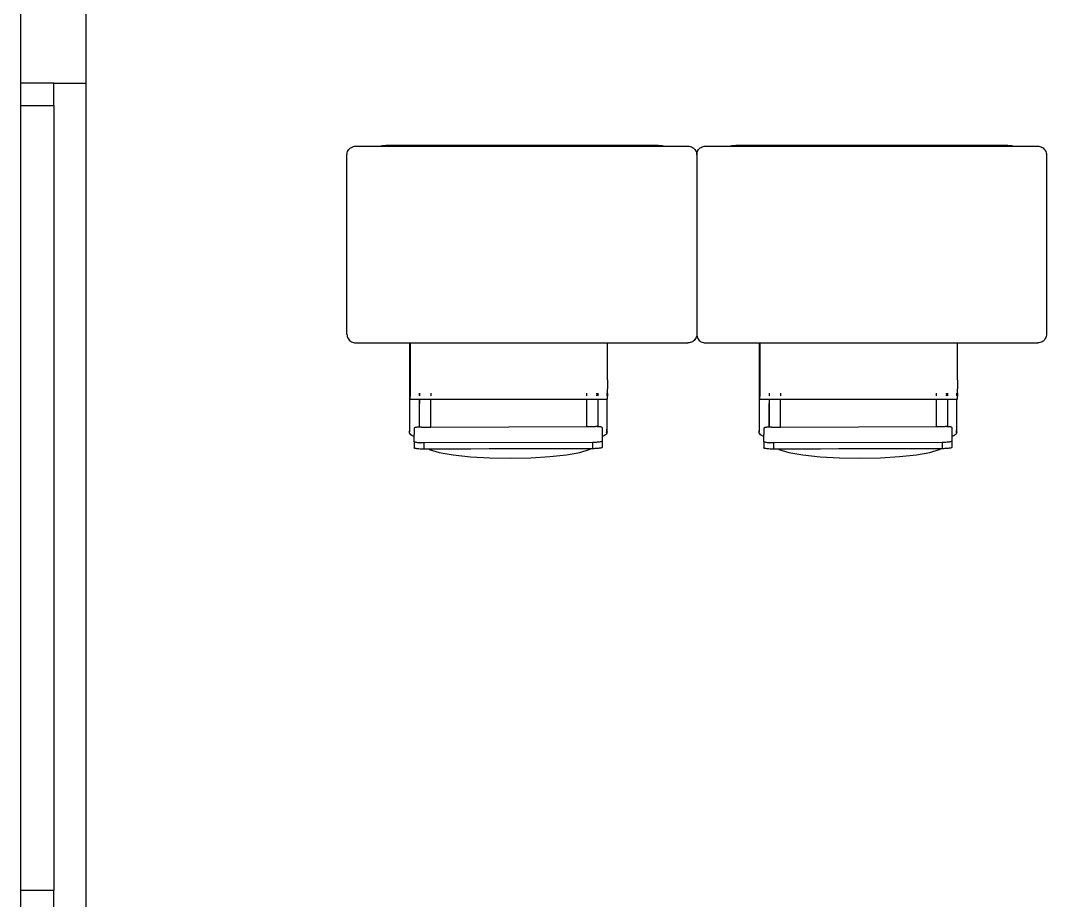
# Model space of a CAD drawing. Header units: metres. Extents: x -2 to 5.8, y -17.4 to 16.6.
# Drawn here: x -0.171 to 2.176, y -15.302 to -13.289 of the extents above; entities that cross this region are included whole.
import ezdxf

# ---------------------------------------------------------------- set-up
doc = ezdxf.new("R2010")
doc.units = ezdxf.units.M
doc.layers.add('SectionCutEdges', color=7, linetype='Continuous')

msp = doc.modelspace()

# ---------------------------------------------------------------- linework, layer by layer
for p, q in [((-0.0209, -17.177), (-0.0209, -13.432)), ((-0.0947, -13.4828), (-0.0947, -15.2791)), ((0.5773, -13.5885), (0.5785, -13.5862)), ((0.5785, -13.5862), (0.58, -13.584)), ((0.58, -13.584), (0.5817, -13.582)), ((0.5817, -13.582), (0.5837, -13.5803)), ((0.5837, -13.5803), (0.5858, -13.5789)), ((0.5858, -13.5789), (0.5882, -13.5777)), ((0.5882, -13.5777), (0.5906, -13.5769)), ((0.5906, -13.5769), (0.5932, -13.5764)), ((0.5932, -13.5764), (0.5958, -13.5762)), ((0.5958, -13.5762), (0.6493, -13.5762)), ((0.6493, -13.5762), (0.6561, -13.5748)), ((0.6493, -13.5762), (1.3032, -13.5762)), ((0.6561, -13.5748), (0.6649, -13.5742)), ((0.6649, -13.5742), (1.2876, -13.5742)), ((1.2876, -13.5742), (1.2964, -13.5748)), ((1.2964, -13.5748), (1.3032, -13.5762)), ((1.3032, -13.5762), (1.3558, -13.5762)), ((1.3558, -13.5762), (1.3584, -13.5764)), ((1.3584, -13.5764), (1.361, -13.5769)), ((1.361, -13.5769), (1.3635, -13.5777)), ((1.3635, -13.5777), (1.3658, -13.5789)), ((1.3658, -13.5789), (1.368, -13.5803)), ((1.368, -13.5803), (1.37, -13.582)), ((1.37, -13.582), (1.3717, -13.584)), ((1.3717, -13.584), (1.3731, -13.5862)), ((1.3731, -13.5862), (1.3743, -13.5885)), ((1.3773, -13.5885), (1.3785, -13.5862)), ((1.3785, -13.5862), (1.38, -13.584)), ((1.38, -13.584), (1.3817, -13.582)), ((1.3817, -13.582), (1.3837, -13.5803)), ((1.3837, -13.5803), (1.3858, -13.5789)), ((1.3858, -13.5789), (1.3882, -13.5777)), ((1.3882, -13.5777), (1.3906, -13.5769)), ((1.3906, -13.5769), (1.3932, -13.5764)), ((1.3932, -13.5764), (1.3958, -13.5762)), ((1.3958, -13.5762), (1.4493, -13.5762)), ((1.4493, -13.5762), (1.4561, -13.5748)), ((1.4493, -13.5762), (2.1032, -13.5762)), ((1.4561, -13.5748), (1.4649, -13.5742)), ((1.4649, -13.5742), (2.0876, -13.5742)), ((2.0876, -13.5742), (2.0964, -13.5748)), ((2.0964, -13.5748), (2.1032, -13.5762)), ((2.1032, -13.5762), (2.1558, -13.5762)), ((2.1558, -13.5762), (2.1584, -13.5764)), ((2.1584, -13.5764), (2.161, -13.5769)), ((2.161, -13.5769), (2.1635, -13.5777)), ((2.1635, -13.5777), (2.1658, -13.5789)), ((2.1658, -13.5789), (2.168, -13.5803)), ((2.168, -13.5803), (2.17, -13.582)), ((2.17, -13.582), (2.1717, -13.584)), ((2.1717, -13.584), (2.1731, -13.5862)), ((2.1731, -13.5862), (2.1743, -13.5885)), ((0.5758, -13.5962), (0.576, -13.5936)), ((0.5758, -14.0062), (0.5758, -13.5962)), ((0.576, -13.5936), (0.5765, -13.591)), ((0.5765, -13.591), (0.5773, -13.5885)), ((1.3743, -13.5885), (1.3751, -13.591)), ((1.3751, -13.591), (1.3757, -13.5936)), ((1.3757, -13.5936), (1.3758, -13.5962)), ((1.3758, -13.5962), (1.376, -13.5936)), ((1.3758, -13.5962), (1.3758, -14.0062)), ((1.376, -13.5936), (1.3765, -13.591)), ((1.3765, -13.591), (1.3773, -13.5885)), ((2.1743, -13.5885), (2.1751, -13.591)), ((2.1751, -13.591), (2.1757, -13.5936)), ((2.1757, -13.5936), (2.1758, -13.5962)), ((2.1758, -13.5962), (2.1758, -14.0062)), ((0.5758, -14.0062), (0.576, -14.0088)), ((0.576, -14.0088), (0.5765, -14.0114)), ((1.3757, -14.0088), (1.3751, -14.0114)), ((1.3758, -14.0062), (1.3757, -14.0088)), ((1.3758, -14.0062), (1.376, -14.0088)), ((1.376, -14.0088), (1.3765, -14.0114)), ((2.1757, -14.0088), (2.1751, -14.0114)), ((2.1758, -14.0062), (2.1757, -14.0088)), ((0.5765, -14.0114), (0.5773, -14.0138)), ((0.5773, -14.0138), (0.5785, -14.0162)), ((0.5785, -14.0162), (0.58, -14.0184)), ((0.58, -14.0184), (0.5817, -14.0203)), ((0.5817, -14.0203), (0.5837, -14.0221)), ((0.5837, -14.0221), (0.5858, -14.0235)), ((0.5858, -14.0235), (0.5882, -14.0247)), ((0.5882, -14.0247), (0.5906, -14.0255)), ((0.5906, -14.0255), (0.5932, -14.026)), ((0.5932, -14.026), (0.5958, -14.0262)), ((0.5958, -14.0262), (0.7186, -14.0262)), ((0.7186, -14.0262), (0.719, -14.0262)), ((0.7186, -14.0262), (0.7186, -14.2294)), ((0.719, -14.0262), (0.72, -14.0262)), ((0.72, -14.0262), (0.72, -14.111)), ((0.72, -14.0262), (1.172, -14.0262)), ((1.172, -14.111), (1.172, -14.0262)), ((1.172, -14.0262), (1.3558, -14.0262)), ((1.3584, -14.026), (1.3558, -14.0262)), ((1.361, -14.0255), (1.3584, -14.026)), ((1.3635, -14.0247), (1.361, -14.0255)), ((1.3658, -14.0235), (1.3635, -14.0247)), ((1.368, -14.0221), (1.3658, -14.0235)), ((1.37, -14.0203), (1.368, -14.0221)), ((1.3717, -14.0184), (1.37, -14.0203)), ((1.3731, -14.0162), (1.3717, -14.0184)), ((1.3743, -14.0138), (1.3731, -14.0162)), ((1.3751, -14.0114), (1.3743, -14.0138)), ((1.3765, -14.0114), (1.3773, -14.0138)), ((1.3773, -14.0138), (1.3785, -14.0162)), ((1.3785, -14.0162), (1.38, -14.0184)), ((1.38, -14.0184), (1.3817, -14.0203)), ((1.3817, -14.0203), (1.3837, -14.0221)), ((1.3837, -14.0221), (1.3858, -14.0235)), ((1.3858, -14.0235), (1.3882, -14.0247)), ((1.3882, -14.0247), (1.3906, -14.0255)), ((1.3906, -14.0255), (1.3932, -14.026)), ((1.3932, -14.026), (1.3958, -14.0262)), ((1.3958, -14.0262), (1.5186, -14.0262)), ((1.5186, -14.0262), (1.519, -14.0262)), ((1.5186, -14.0262), (1.5186, -14.2294)), ((1.519, -14.0262), (1.52, -14.0262)), ((1.52, -14.0262), (1.52, -14.111)), ((1.52, -14.0262), (1.972, -14.0262)), ((1.972, -14.111), (1.972, -14.0262)), ((1.972, -14.0262), (2.1558, -14.0262)), ((2.1584, -14.026), (2.1558, -14.0262)), ((2.161, -14.0255), (2.1584, -14.026)), ((2.1635, -14.0247), (2.161, -14.0255)), ((2.1658, -14.0235), (2.1635, -14.0247)), ((2.168, -14.0221), (2.1658, -14.0235)), ((2.17, -14.0203), (2.168, -14.0221)), ((2.1717, -14.0184), (2.17, -14.0203)), ((2.1731, -14.0162), (2.1717, -14.0184)), ((2.1743, -14.0138), (2.1731, -14.0162)), ((2.1751, -14.0114), (2.1743, -14.0138)), ((0.72, -14.111), (0.72, -14.121)), ((0.72, -14.121), (0.72, -14.1262)), ((0.72, -14.1262), (0.72, -14.1313)), ((1.172, -14.111), (1.172, -14.1313)), ((1.52, -14.111), (1.52, -14.121)), ((1.52, -14.121), (1.52, -14.1262)), ((1.52, -14.1262), (1.52, -14.1313)), ((1.972, -14.111), (1.972, -14.1313)), ((0.72, -14.1313), (0.72, -14.1315)), ((0.72, -14.1315), (0.72, -14.1339)), ((0.72, -14.1339), (0.72, -14.1365)), ((0.72, -14.1365), (0.72, -14.1366)), ((0.72, -14.1366), (0.72, -14.139)), ((0.72, -14.139), (0.72, -14.1414)), ((0.72, -14.1414), (0.72, -14.1416)), ((0.72, -14.1425), (0.72, -14.1416)), ((0.72, -14.1425), (0.72, -14.1431)), ((0.72, -14.1443), (0.72, -14.1431)), ((0.72, -14.1443), (0.72, -14.1449)), ((0.72, -14.1449), (0.72, -14.1455)), ((0.72, -14.1455), (0.72, -14.1461)), ((0.72, -14.1461), (0.72, -14.1463)), ((0.72, -14.1463), (0.72, -14.1467)), ((0.72, -14.1467), (0.72, -14.1473)), ((0.72, -14.1473), (0.72, -14.1478)), ((0.72, -14.1478), (0.72, -14.1484)), ((0.72, -14.1507), (0.72, -14.1484)), ((0.72, -14.1547), (0.72, -14.1507)), ((0.7416, -14.1414), (0.7416, -14.1425)), ((0.7416, -14.1431), (0.7416, -14.1443)), ((0.7416, -14.1449), (0.7416, -14.1455)), ((0.7416, -14.1467), (0.7416, -14.1473)), ((0.7416, -14.1478), (0.7416, -14.1484)), ((0.7419, -14.1425), (0.7419, -14.1414)), ((0.7419, -14.1443), (0.7419, -14.1431)), ((0.7419, -14.1455), (0.7419, -14.1449)), ((0.7419, -14.1473), (0.7419, -14.1467)), ((0.7419, -14.1484), (0.7419, -14.1478)), ((0.7675, -14.1414), (0.7675, -14.1425)), ((0.7675, -14.1431), (0.7675, -14.1443)), ((0.7675, -14.1449), (0.7675, -14.1455)), ((0.7675, -14.1467), (0.7675, -14.1473)), ((0.7675, -14.1478), (0.7675, -14.1484)), ((1.1244, -14.1425), (1.1244, -14.1414)), ((1.1244, -14.1443), (1.1244, -14.1431)), ((1.1244, -14.1455), (1.1244, -14.1449)), ((1.1244, -14.1473), (1.1244, -14.1467)), ((1.1244, -14.1484), (1.1244, -14.1478)), ((1.1473, -14.1425), (1.1473, -14.1414)), ((1.1473, -14.1431), (1.1473, -14.1443)), ((1.1473, -14.1455), (1.1473, -14.1449)), ((1.1473, -14.1473), (1.1473, -14.1467)), ((1.1473, -14.1484), (1.1473, -14.1478)), ((1.1503, -14.1425), (1.1503, -14.1414)), ((1.1503, -14.1443), (1.1503, -14.1431)), ((1.1503, -14.1455), (1.1503, -14.1449)), ((1.1503, -14.1473), (1.1503, -14.1467)), ((1.1503, -14.1484), (1.1503, -14.1478)), ((1.1706, -14.1425), (1.1706, -14.1414)), ((1.1706, -14.1443), (1.1706, -14.1431)), ((1.1706, -14.1455), (1.1706, -14.1449)), ((1.1706, -14.1473), (1.1706, -14.1467)), ((1.1706, -14.1484), (1.1706, -14.1478)), ((1.172, -14.1339), (1.172, -14.1313)), ((1.172, -14.1365), (1.172, -14.1339)), ((1.172, -14.139), (1.172, -14.1365)), ((1.172, -14.1414), (1.172, -14.139)), ((1.172, -14.1414), (1.172, -14.1425)), ((1.172, -14.1425), (1.172, -14.1431)), ((1.172, -14.1443), (1.172, -14.1431)), ((1.172, -14.1443), (1.172, -14.1449)), ((1.172, -14.1449), (1.172, -14.1455)), ((1.172, -14.1455), (1.172, -14.1461)), ((1.172, -14.1461), (1.172, -14.1467)), ((1.172, -14.1467), (1.172, -14.1473)), ((1.172, -14.1473), (1.172, -14.1478)), ((1.172, -14.1478), (1.172, -14.1484)), ((1.172, -14.155), (1.172, -14.1484)), ((1.52, -14.1313), (1.52, -14.1315)), ((1.52, -14.1315), (1.52, -14.1339)), ((1.52, -14.1339), (1.52, -14.1365)), ((1.52, -14.1365), (1.52, -14.1366)), ((1.52, -14.1366), (1.52, -14.139)), ((1.52, -14.139), (1.52, -14.1414)), ((1.52, -14.1414), (1.52, -14.1416)), ((1.52, -14.1425), (1.52, -14.1416)), ((1.52, -14.1425), (1.52, -14.1431)), ((1.52, -14.1443), (1.52, -14.1431)), ((1.52, -14.1443), (1.52, -14.1449)), ((1.52, -14.1449), (1.52, -14.1455)), ((1.52, -14.1455), (1.52, -14.1461)), ((1.52, -14.1461), (1.52, -14.1463)), ((1.52, -14.1463), (1.52, -14.1467)), ((1.52, -14.1467), (1.52, -14.1473)), ((1.52, -14.1473), (1.52, -14.1478)), ((1.52, -14.1478), (1.52, -14.1484)), ((1.52, -14.1507), (1.52, -14.1484)), ((1.52, -14.1547), (1.52, -14.1507)), ((1.5416, -14.1414), (1.5416, -14.1425)), ((1.5416, -14.1431), (1.5416, -14.1443)), ((1.5416, -14.1449), (1.5416, -14.1455)), ((1.5416, -14.1467), (1.5416, -14.1473)), ((1.5416, -14.1478), (1.5416, -14.1484)), ((1.5419, -14.1425), (1.5419, -14.1414)), ((1.5419, -14.1443), (1.5419, -14.1431)), ((1.5419, -14.1455), (1.5419, -14.1449)), ((1.5419, -14.1473), (1.5419, -14.1467)), ((1.5419, -14.1484), (1.5419, -14.1478)), ((1.5675, -14.1414), (1.5675, -14.1425)), ((1.5675, -14.1431), (1.5675, -14.1443)), ((1.5675, -14.1449), (1.5675, -14.1455)), ((1.5675, -14.1467), (1.5675, -14.1473)), ((1.5675, -14.1478), (1.5675, -14.1484)), ((1.9244, -14.1425), (1.9244, -14.1414)), ((1.9244, -14.1443), (1.9244, -14.1431)), ((1.9244, -14.1455), (1.9244, -14.1449)), ((1.9244, -14.1473), (1.9244, -14.1467)), ((1.9244, -14.1484), (1.9244, -14.1478)), ((1.9473, -14.1425), (1.9473, -14.1414)), ((1.9473, -14.1431), (1.9473, -14.1443)), ((1.9473, -14.1455), (1.9473, -14.1449)), ((1.9473, -14.1473), (1.9473, -14.1467)), ((1.9473, -14.1484), (1.9473, -14.1478)), ((1.9503, -14.1425), (1.9503, -14.1414)), ((1.9503, -14.1443), (1.9503, -14.1431)), ((1.9503, -14.1455), (1.9503, -14.1449)), ((1.9503, -14.1473), (1.9503, -14.1467)), ((1.9503, -14.1484), (1.9503, -14.1478)), ((1.9706, -14.1425), (1.9706, -14.1414)), ((1.9706, -14.1443), (1.9706, -14.1431)), ((1.9706, -14.1455), (1.9706, -14.1449)), ((1.9706, -14.1473), (1.9706, -14.1467)), ((1.9706, -14.1484), (1.9706, -14.1478)), ((1.972, -14.1339), (1.972, -14.1313)), ((1.972, -14.1365), (1.972, -14.1339)), ((1.972, -14.139), (1.972, -14.1365)), ((1.972, -14.1414), (1.972, -14.139)), ((1.972, -14.1414), (1.972, -14.1425)), ((1.972, -14.1425), (1.972, -14.1431)), ((1.972, -14.1443), (1.972, -14.1431)), ((1.972, -14.1443), (1.972, -14.1449)), ((1.972, -14.1449), (1.972, -14.1455)), ((1.972, -14.1455), (1.972, -14.1461)), ((1.972, -14.1461), (1.972, -14.1467)), ((1.972, -14.1467), (1.972, -14.1473)), ((1.972, -14.1473), (1.972, -14.1478)), ((1.972, -14.1478), (1.972, -14.1484)), ((1.972, -14.155), (1.972, -14.1484)), ((0.72, -14.1547), (0.72, -14.155)), ((0.72, -14.155), (0.7201, -14.155)), ((0.7201, -14.155), (0.7202, -14.155)), ((0.7202, -14.155), (0.7219, -14.155)), ((0.7219, -14.155), (0.7242, -14.155)), ((0.7242, -14.155), (0.727, -14.155)), ((0.727, -14.155), (0.73, -14.155)), ((0.73, -14.155), (0.7331, -14.155)), ((0.7331, -14.155), (0.7359, -14.155)), ((0.7359, -14.155), (0.7384, -14.155)), ((0.7384, -14.155), (0.7403, -14.155)), ((0.7403, -14.155), (0.7416, -14.155)), ((0.7416, -14.155), (0.7416, -14.1561)), ((0.7416, -14.155), (0.7419, -14.155)), ((0.7416, -14.1561), (0.7416, -14.1591)), ((0.7416, -14.1591), (0.7416, -14.1615)), ((0.7416, -14.1615), (0.7416, -14.1635)), ((0.7416, -14.1635), (0.7416, -14.1649)), ((0.7416, -14.2188), (0.7416, -14.1649)), ((0.7419, -14.1576), (0.7419, -14.155)), ((0.7419, -14.155), (0.7419, -14.155)), ((0.7419, -14.155), (0.7434, -14.155)), ((0.7419, -14.16), (0.7419, -14.1576)), ((0.7419, -14.1619), (0.7419, -14.16)), ((0.7419, -14.1632), (0.7419, -14.1619)), ((0.7419, -14.2188), (0.7419, -14.1632)), ((0.7434, -14.155), (0.7454, -14.155)), ((0.7454, -14.155), (0.7481, -14.155)), ((0.7481, -14.155), (0.7512, -14.155)), ((0.7512, -14.155), (0.7546, -14.155)), ((0.7546, -14.155), (0.7579, -14.155)), ((0.7579, -14.155), (0.7611, -14.155)), ((0.7611, -14.155), (0.7637, -14.155)), ((0.7637, -14.155), (0.7658, -14.155)), ((0.7658, -14.155), (0.7671, -14.155)), ((0.7671, -14.155), (0.7675, -14.155)), ((0.7675, -14.155), (1.1244, -14.155)), ((0.7675, -14.2186), (0.7675, -14.155)), ((1.1244, -14.155), (1.1249, -14.155)), ((1.1244, -14.2177), (1.1244, -14.155)), ((1.1249, -14.155), (1.1261, -14.155)), ((1.1261, -14.155), (1.1282, -14.155)), ((1.1282, -14.155), (1.1309, -14.155)), ((1.1309, -14.155), (1.134, -14.155)), ((1.134, -14.155), (1.1374, -14.155)), ((1.1374, -14.155), (1.1407, -14.155)), ((1.1407, -14.155), (1.1438, -14.155)), ((1.1438, -14.155), (1.1465, -14.155)), ((1.1465, -14.155), (1.1486, -14.155)), ((1.1486, -14.155), (1.1488, -14.155)), ((1.1488, -14.155), (1.1491, -14.155)), ((1.1491, -14.155), (1.1499, -14.155)), ((1.1499, -14.155), (1.1503, -14.155)), ((1.1503, -14.156), (1.1503, -14.155)), ((1.1503, -14.155), (1.1506, -14.155)), ((1.1503, -14.1597), (1.1503, -14.156)), ((1.1503, -14.163), (1.1503, -14.1597)), ((1.1503, -14.1657), (1.1503, -14.163)), ((1.1503, -14.1678), (1.1503, -14.1657)), ((1.1503, -14.1693), (1.1503, -14.1678)), ((1.1503, -14.1701), (1.1503, -14.1693)), ((1.1503, -14.1854), (1.1503, -14.1701)), ((1.1506, -14.155), (1.1529, -14.155)), ((1.1529, -14.155), (1.1557, -14.155)), ((1.1557, -14.155), (1.1587, -14.155)), ((1.1587, -14.155), (1.1618, -14.155)), ((1.1618, -14.155), (1.1646, -14.155)), ((1.1646, -14.155), (1.167, -14.155)), ((1.167, -14.155), (1.1689, -14.155)), ((1.1689, -14.155), (1.1706, -14.155)), ((1.1706, -14.1575), (1.1706, -14.155)), ((1.1706, -14.155), (1.1706, -14.155)), ((1.1706, -14.155), (1.172, -14.155)), ((1.1706, -14.1599), (1.1706, -14.1575)), ((1.1706, -14.1618), (1.1706, -14.1599)), ((1.1706, -14.1631), (1.1706, -14.1618)), ((1.1706, -14.2297), (1.1706, -14.1631)), ((1.52, -14.1547), (1.52, -14.155)), ((1.52, -14.155), (1.5201, -14.155)), ((1.5201, -14.155), (1.5202, -14.155)), ((1.5202, -14.155), (1.5219, -14.155)), ((1.5219, -14.155), (1.5242, -14.155)), ((1.5242, -14.155), (1.527, -14.155)), ((1.527, -14.155), (1.53, -14.155)), ((1.53, -14.155), (1.5331, -14.155)), ((1.5331, -14.155), (1.5359, -14.155)), ((1.5359, -14.155), (1.5384, -14.155)), ((1.5384, -14.155), (1.5403, -14.155)), ((1.5403, -14.155), (1.5416, -14.155)), ((1.5416, -14.155), (1.5416, -14.1561)), ((1.5416, -14.155), (1.5419, -14.155)), ((1.5416, -14.1561), (1.5416, -14.1591)), ((1.5416, -14.1591), (1.5416, -14.1615)), ((1.5416, -14.1615), (1.5416, -14.1635)), ((1.5416, -14.1635), (1.5416, -14.1649)), ((1.5416, -14.2188), (1.5416, -14.1649)), ((1.5419, -14.1576), (1.5419, -14.155)), ((1.5419, -14.155), (1.5419, -14.155)), ((1.5419, -14.155), (1.5434, -14.155)), ((1.5419, -14.16), (1.5419, -14.1576)), ((1.5419, -14.1619), (1.5419, -14.16)), ((1.5419, -14.1632), (1.5419, -14.1619)), ((1.5419, -14.2188), (1.5419, -14.1632)), ((1.5434, -14.155), (1.5454, -14.155)), ((1.5454, -14.155), (1.5481, -14.155)), ((1.5481, -14.155), (1.5512, -14.155)), ((1.5512, -14.155), (1.5546, -14.155)), ((1.5546, -14.155), (1.5579, -14.155)), ((1.5579, -14.155), (1.5611, -14.155)), ((1.5611, -14.155), (1.5637, -14.155)), ((1.5637, -14.155), (1.5658, -14.155)), ((1.5658, -14.155), (1.5671, -14.155)), ((1.5671, -14.155), (1.5675, -14.155)), ((1.5675, -14.155), (1.9244, -14.155)), ((1.5675, -14.2186), (1.5675, -14.155)), ((1.9244, -14.155), (1.9249, -14.155)), ((1.9244, -14.2177), (1.9244, -14.155)), ((1.9249, -14.155), (1.9261, -14.155)), ((1.9261, -14.155), (1.9282, -14.155)), ((1.9282, -14.155), (1.9309, -14.155)), ((1.9309, -14.155), (1.934, -14.155)), ((1.934, -14.155), (1.9374, -14.155)), ((1.9374, -14.155), (1.9407, -14.155)), ((1.9407, -14.155), (1.9438, -14.155)), ((1.9438, -14.155), (1.9465, -14.155)), ((1.9465, -14.155), (1.9486, -14.155)), ((1.9486, -14.155), (1.9488, -14.155)), ((1.9488, -14.155), (1.9491, -14.155)), ((1.9491, -14.155), (1.9499, -14.155)), ((1.9499, -14.155), (1.9503, -14.155)), ((1.9503, -14.156), (1.9503, -14.155)), ((1.9503, -14.155), (1.9506, -14.155)), ((1.9503, -14.1597), (1.9503, -14.156)), ((1.9503, -14.163), (1.9503, -14.1597)), ((1.9503, -14.1657), (1.9503, -14.163)), ((1.9503, -14.1678), (1.9503, -14.1657)), ((1.9503, -14.1693), (1.9503, -14.1678)), ((1.9503, -14.1701), (1.9503, -14.1693)), ((1.9503, -14.1854), (1.9503, -14.1701)), ((1.9506, -14.155), (1.9529, -14.155)), ((1.9529, -14.155), (1.9557, -14.155)), ((1.9557, -14.155), (1.9587, -14.155)), ((1.9587, -14.155), (1.9618, -14.155)), ((1.9618, -14.155), (1.9646, -14.155)), ((1.9646, -14.155), (1.967, -14.155)), ((1.967, -14.155), (1.9689, -14.155)), ((1.9689, -14.155), (1.9706, -14.155)), ((1.9706, -14.1575), (1.9706, -14.155)), ((1.9706, -14.155), (1.9706, -14.155)), ((1.9706, -14.155), (1.972, -14.155)), ((1.9706, -14.1599), (1.9706, -14.1575)), ((1.9706, -14.1618), (1.9706, -14.1599)), ((1.9706, -14.1631), (1.9706, -14.1618)), ((1.9706, -14.2297), (1.9706, -14.1631)), ((1.1503, -14.1996), (1.1503, -14.1854)), ((1.9503, -14.1996), (1.9503, -14.1854)), ((0.7293, -14.2209), (0.7292, -14.2212)), ((0.7298, -14.2206), (0.7293, -14.2209)), ((0.73, -14.2205), (0.7298, -14.2206)), ((0.7305, -14.2203), (0.73, -14.2205)), ((0.7315, -14.22), (0.7305, -14.2203)), ((0.7328, -14.2197), (0.7315, -14.22)), ((0.7331, -14.2196), (0.7328, -14.2197)), ((0.7343, -14.2194), (0.7331, -14.2196)), ((0.7359, -14.2192), (0.7343, -14.2194)), ((0.736, -14.2192), (0.7359, -14.2192)), ((0.7379, -14.219), (0.736, -14.2192)), ((0.7384, -14.219), (0.7379, -14.219)), ((0.7399, -14.2189), (0.7384, -14.219)), ((0.7403, -14.2188), (0.7399, -14.2189)), ((0.7415, -14.2188), (0.7403, -14.2188)), ((0.7416, -14.2188), (0.7415, -14.2188)), ((0.7419, -14.2188), (0.7416, -14.2188)), ((0.742, -14.2188), (0.7419, -14.2188)), ((0.7434, -14.2187), (0.742, -14.2188)), ((0.7443, -14.2187), (0.7434, -14.2187)), ((0.7454, -14.2187), (0.7443, -14.2187)), ((0.7465, -14.2187), (0.7454, -14.2187)), ((0.7465, -14.2187), (0.7481, -14.2187)), ((0.7481, -14.2187), (0.7512, -14.2186)), ((0.7512, -14.2186), (0.7546, -14.2186)), ((0.7546, -14.2186), (0.7579, -14.2186)), ((0.7579, -14.2186), (0.7611, -14.2186)), ((0.7611, -14.2186), (0.7637, -14.2186)), ((0.7637, -14.2186), (0.7658, -14.2186)), ((0.7658, -14.2186), (0.7658, -14.2186)), ((0.7658, -14.2186), (0.7671, -14.2186)), ((0.7671, -14.2186), (0.7675, -14.2186)), ((0.7675, -14.2186), (1.1244, -14.2177)), ((1.1244, -14.2177), (1.1249, -14.2177)), ((1.1249, -14.2177), (1.1261, -14.2177)), ((1.1261, -14.2177), (1.1282, -14.2177)), ((1.1282, -14.2177), (1.1309, -14.2177)), ((1.1309, -14.2177), (1.134, -14.2177)), ((1.134, -14.2177), (1.1374, -14.2177)), ((1.1374, -14.2177), (1.1407, -14.2177)), ((1.1407, -14.2177), (1.1438, -14.2177)), ((1.1438, -14.2177), (1.1441, -14.2177)), ((1.146, -14.2177), (1.1441, -14.2177)), ((1.1473, -14.2177), (1.146, -14.2177)), ((1.1473, -14.2177), (1.1473, -14.2172)), ((1.1477, -14.2177), (1.1473, -14.2177)), ((1.1479, -14.2177), (1.1477, -14.2177)), ((1.148, -14.2177), (1.1479, -14.2177)), ((1.1486, -14.2178), (1.148, -14.2177)), ((1.1488, -14.2178), (1.1486, -14.2178)), ((1.1499, -14.2178), (1.1488, -14.2178)), ((1.1503, -14.2179), (1.1499, -14.2178)), ((1.1503, -14.2125), (1.1503, -14.1996)), ((1.1503, -14.2179), (1.1503, -14.2125)), ((1.1506, -14.2179), (1.1503, -14.2179)), ((1.1516, -14.218), (1.1506, -14.2179)), ((1.1529, -14.2181), (1.1516, -14.218)), ((1.1533, -14.2181), (1.1529, -14.2181)), ((1.1548, -14.2183), (1.1533, -14.2181)), ((1.1557, -14.2185), (1.1548, -14.2183)), ((1.1561, -14.2185), (1.1557, -14.2185)), ((1.1572, -14.2188), (1.1561, -14.2185)), ((1.1581, -14.219), (1.1572, -14.2188)), ((1.1587, -14.2193), (1.1581, -14.219)), ((1.1591, -14.2196), (1.1587, -14.2193)), ((1.1592, -14.2199), (1.1591, -14.2196)), ((1.1592, -14.2199), (1.1593, -14.2395)), ((1.5293, -14.2209), (1.5292, -14.2212)), ((1.5298, -14.2206), (1.5293, -14.2209)), ((1.53, -14.2205), (1.5298, -14.2206)), ((1.5305, -14.2203), (1.53, -14.2205)), ((1.5315, -14.22), (1.5305, -14.2203)), ((1.5328, -14.2197), (1.5315, -14.22)), ((1.5331, -14.2196), (1.5328, -14.2197)), ((1.5343, -14.2194), (1.5331, -14.2196)), ((1.5359, -14.2192), (1.5343, -14.2194)), ((1.536, -14.2192), (1.5359, -14.2192)), ((1.5379, -14.219), (1.536, -14.2192)), ((1.5384, -14.219), (1.5379, -14.219)), ((1.5399, -14.2189), (1.5384, -14.219)), ((1.5403, -14.2188), (1.5399, -14.2189)), ((1.5415, -14.2188), (1.5403, -14.2188)), ((1.5416, -14.2188), (1.5415, -14.2188)), ((1.5419, -14.2188), (1.5416, -14.2188)), ((1.542, -14.2188), (1.5419, -14.2188)), ((1.5434, -14.2187), (1.542, -14.2188)), ((1.5443, -14.2187), (1.5434, -14.2187)), ((1.5454, -14.2187), (1.5443, -14.2187)), ((1.5465, -14.2187), (1.5454, -14.2187)), ((1.5465, -14.2187), (1.5481, -14.2187)), ((1.5481, -14.2187), (1.5512, -14.2186)), ((1.5512, -14.2186), (1.5546, -14.2186)), ((1.5546, -14.2186), (1.5579, -14.2186)), ((1.5579, -14.2186), (1.5611, -14.2186)), ((1.5611, -14.2186), (1.5637, -14.2186)), ((1.5637, -14.2186), (1.5658, -14.2186)), ((1.5658, -14.2186), (1.5658, -14.2186)), ((1.5658, -14.2186), (1.5671, -14.2186)), ((1.5671, -14.2186), (1.5675, -14.2186)), ((1.5675, -14.2186), (1.9244, -14.2177)), ((1.9244, -14.2177), (1.9249, -14.2177)), ((1.9249, -14.2177), (1.9261, -14.2177)), ((1.9261, -14.2177), (1.9282, -14.2177)), ((1.9282, -14.2177), (1.9309, -14.2177)), ((1.9309, -14.2177), (1.934, -14.2177)), ((1.934, -14.2177), (1.9374, -14.2177)), ((1.9374, -14.2177), (1.9407, -14.2177)), ((1.9407, -14.2177), (1.9438, -14.2177)), ((1.9438, -14.2177), (1.9441, -14.2177)), ((1.946, -14.2177), (1.9441, -14.2177)), ((1.9473, -14.2177), (1.946, -14.2177)), ((1.9473, -14.2177), (1.9473, -14.2172)), ((1.9477, -14.2177), (1.9473, -14.2177)), ((1.9479, -14.2177), (1.9477, -14.2177)), ((1.948, -14.2177), (1.9479, -14.2177)), ((1.9486, -14.2178), (1.948, -14.2177)), ((1.9488, -14.2178), (1.9486, -14.2178)), ((1.9499, -14.2178), (1.9488, -14.2178)), ((1.9503, -14.2179), (1.9499, -14.2178)), ((1.9503, -14.2125), (1.9503, -14.1996)), ((1.9503, -14.2179), (1.9503, -14.2125)), ((1.9506, -14.2179), (1.9503, -14.2179)), ((1.9516, -14.218), (1.9506, -14.2179)), ((1.9529, -14.2181), (1.9516, -14.218)), ((1.9533, -14.2181), (1.9529, -14.2181)), ((1.9548, -14.2183), (1.9533, -14.2181)), ((1.9557, -14.2185), (1.9548, -14.2183)), ((1.9561, -14.2185), (1.9557, -14.2185)), ((1.9572, -14.2188), (1.9561, -14.2185)), ((1.9581, -14.219), (1.9572, -14.2188)), ((1.9587, -14.2193), (1.9581, -14.219)), ((1.9591, -14.2196), (1.9587, -14.2193)), ((1.9592, -14.2199), (1.9591, -14.2196)), ((1.9592, -14.2199), (1.9593, -14.2395)), ((0.7186, -14.2294), (0.719, -14.2275)), ((0.719, -14.232), (0.7186, -14.2294)), ((0.7201, -14.2344), (0.719, -14.232)), ((0.7219, -14.2365), (0.7201, -14.2344)), ((0.7242, -14.2382), (0.7219, -14.2365)), ((0.727, -14.2392), (0.7242, -14.2382)), ((0.7292, -14.2395), (0.727, -14.2392)), ((0.7292, -14.2212), (0.7292, -14.2355)), ((0.7292, -14.2329), (0.7292, -14.2329)), ((0.7292, -14.2395), (0.7292, -14.2355)), ((0.7293, -14.2521), (0.7292, -14.2395)), ((1.1618, -14.2392), (1.1593, -14.2395)), ((1.1593, -14.2395), (1.1593, -14.251)), ((1.1646, -14.2383), (1.1618, -14.2392)), ((1.167, -14.2367), (1.1646, -14.2383)), ((1.1689, -14.2347), (1.167, -14.2367)), ((1.1689, -14.2243), (1.1692, -14.2246)), ((1.1689, -14.2271), (1.1691, -14.2273)), ((1.1693, -14.2297), (1.1689, -14.2319)), ((1.1702, -14.2323), (1.1689, -14.2347)), ((1.1691, -14.2273), (1.1693, -14.2297)), ((1.1692, -14.2246), (1.1702, -14.2268)), ((1.1706, -14.2297), (1.1702, -14.2323)), ((1.5186, -14.2294), (1.519, -14.2275)), ((1.519, -14.232), (1.5186, -14.2294)), ((1.5201, -14.2344), (1.519, -14.232)), ((1.5219, -14.2365), (1.5201, -14.2344)), ((1.5242, -14.2382), (1.5219, -14.2365)), ((1.527, -14.2392), (1.5242, -14.2382)), ((1.5292, -14.2395), (1.527, -14.2392)), ((1.5292, -14.2212), (1.5292, -14.2355)), ((1.5292, -14.2329), (1.5292, -14.2329)), ((1.5292, -14.2395), (1.5292, -14.2355)), ((1.5293, -14.2521), (1.5292, -14.2395)), ((1.9618, -14.2392), (1.9593, -14.2395)), ((1.9593, -14.2395), (1.9593, -14.251)), ((1.9646, -14.2383), (1.9618, -14.2392)), ((1.967, -14.2367), (1.9646, -14.2383)), ((1.9689, -14.2347), (1.967, -14.2367)), ((1.9689, -14.2243), (1.9692, -14.2246)), ((1.9689, -14.2271), (1.9691, -14.2273)), ((1.9693, -14.2297), (1.9689, -14.2319)), ((1.9702, -14.2323), (1.9689, -14.2347)), ((1.9691, -14.2273), (1.9693, -14.2297)), ((1.9692, -14.2246), (1.9702, -14.2268)), ((1.9706, -14.2297), (1.9702, -14.2323)), ((0.7295, -14.2524), (0.7293, -14.2521)), ((0.7293, -14.2521), (0.7293, -14.2662)), ((0.7295, -14.2666), (0.7293, -14.2662)), ((0.73, -14.2528), (0.7295, -14.2524)), ((0.7301, -14.267), (0.7295, -14.2666)), ((0.731, -14.2532), (0.73, -14.2528)), ((0.731, -14.2674), (0.7301, -14.267)), ((0.7322, -14.2535), (0.731, -14.2532)), ((0.7323, -14.2677), (0.731, -14.2674)), ((0.7338, -14.2539), (0.7322, -14.2535)), ((0.7339, -14.268), (0.7323, -14.2677)), ((0.7357, -14.2541), (0.7338, -14.2539)), ((0.7358, -14.2683), (0.7339, -14.268)), ((0.7379, -14.2544), (0.7357, -14.2541)), ((0.7403, -14.2546), (0.7379, -14.2544)), ((0.7423, -14.2547), (0.7403, -14.2546)), ((0.7429, -14.256), (0.7423, -14.2547)), ((0.7429, -14.2548), (0.7423, -14.2547)), ((0.7456, -14.2549), (0.7429, -14.2548)), ((0.7429, -14.2561), (0.7429, -14.256)), ((0.7484, -14.255), (0.7456, -14.2549)), ((0.7513, -14.255), (0.7484, -14.255)), ((1.1373, -14.254), (0.7513, -14.255)), ((0.7513, -14.255), (0.7513, -14.2691)), ((1.1402, -14.254), (1.1373, -14.254)), ((1.1373, -14.254), (1.1374, -14.2682)), ((1.143, -14.2539), (1.1402, -14.254)), ((1.1458, -14.2538), (1.143, -14.2539)), ((1.1458, -14.2679), (1.1431, -14.2681)), ((1.1483, -14.2536), (1.1458, -14.2538)), ((1.1484, -14.2678), (1.1458, -14.2679)), ((1.1507, -14.2534), (1.1483, -14.2536)), ((1.1508, -14.2675), (1.1484, -14.2678)), ((1.1529, -14.2531), (1.1507, -14.2534)), ((1.1529, -14.2673), (1.1508, -14.2675)), ((1.1548, -14.2528), (1.1529, -14.2531)), ((1.1548, -14.267), (1.1529, -14.2673)), ((1.1564, -14.2525), (1.1548, -14.2528)), ((1.1564, -14.2667), (1.1548, -14.267)), ((1.1577, -14.2521), (1.1564, -14.2525)), ((1.1577, -14.2663), (1.1564, -14.2667)), ((1.1586, -14.2518), (1.1577, -14.2521)), ((1.1586, -14.2659), (1.1577, -14.2663)), ((1.1592, -14.2514), (1.1586, -14.2518)), ((1.1592, -14.2656), (1.1586, -14.2659)), ((1.1593, -14.251), (1.1592, -14.2514)), ((1.1594, -14.2652), (1.1592, -14.2656)), ((1.1593, -14.251), (1.1594, -14.2652)), ((1.5295, -14.2524), (1.5293, -14.2521)), ((1.5293, -14.2521), (1.5293, -14.2662)), ((1.5295, -14.2666), (1.5293, -14.2662)), ((1.53, -14.2528), (1.5295, -14.2524)), ((1.5301, -14.267), (1.5295, -14.2666)), ((1.531, -14.2532), (1.53, -14.2528)), ((1.531, -14.2674), (1.5301, -14.267)), ((1.5322, -14.2535), (1.531, -14.2532)), ((1.5323, -14.2677), (1.531, -14.2674)), ((1.5338, -14.2539), (1.5322, -14.2535)), ((1.5339, -14.268), (1.5323, -14.2677)), ((1.5357, -14.2541), (1.5338, -14.2539)), ((1.5358, -14.2683), (1.5339, -14.268)), ((1.5379, -14.2544), (1.5357, -14.2541)), ((1.5403, -14.2546), (1.5379, -14.2544)), ((1.5423, -14.2547), (1.5403, -14.2546)), ((1.5429, -14.256), (1.5423, -14.2547)), ((1.5429, -14.2548), (1.5423, -14.2547)), ((1.5456, -14.2549), (1.5429, -14.2548)), ((1.5429, -14.2561), (1.5429, -14.256)), ((1.5484, -14.255), (1.5456, -14.2549)), ((1.5513, -14.255), (1.5484, -14.255)), ((1.9373, -14.254), (1.5513, -14.255)), ((1.5513, -14.255), (1.5513, -14.2691)), ((1.9402, -14.254), (1.9373, -14.254)), ((1.9373, -14.254), (1.9374, -14.2682)), ((1.943, -14.2539), (1.9402, -14.254)), ((1.9458, -14.2538), (1.943, -14.2539)), ((1.9458, -14.2679), (1.9431, -14.2681)), ((1.9483, -14.2536), (1.9458, -14.2538)), ((1.9484, -14.2678), (1.9458, -14.2679)), ((1.9507, -14.2534), (1.9483, -14.2536)), ((1.9508, -14.2675), (1.9484, -14.2678)), ((1.9529, -14.2531), (1.9507, -14.2534)), ((1.9529, -14.2673), (1.9508, -14.2675)), ((1.9548, -14.2528), (1.9529, -14.2531)), ((1.9548, -14.267), (1.9529, -14.2673)), ((1.9564, -14.2525), (1.9548, -14.2528)), ((1.9564, -14.2667), (1.9548, -14.267)), ((1.9577, -14.2521), (1.9564, -14.2525)), ((1.9577, -14.2663), (1.9564, -14.2667)), ((1.9586, -14.2518), (1.9577, -14.2521)), ((1.9586, -14.2659), (1.9577, -14.2663)), ((1.9592, -14.2514), (1.9586, -14.2518)), ((1.9592, -14.2656), (1.9586, -14.2659)), ((1.9593, -14.251), (1.9592, -14.2514)), ((1.9594, -14.2652), (1.9592, -14.2656)), ((1.9593, -14.251), (1.9594, -14.2652)), ((0.7379, -14.2686), (0.7358, -14.2683)), ((0.7403, -14.2688), (0.7379, -14.2686)), ((0.7429, -14.2689), (0.7403, -14.2688)), ((0.7456, -14.2691), (0.7429, -14.2689)), ((0.7485, -14.2691), (0.7456, -14.2691)), ((0.7513, -14.2691), (0.7485, -14.2691)), ((0.7606, -14.2691), (0.7513, -14.2691)), ((0.7607, -14.2693), (0.7606, -14.2691)), ((0.7645, -14.2691), (0.7606, -14.2691)), ((0.7636, -14.2704), (0.7607, -14.2693)), ((0.7636, -14.2704), (0.7866, -14.2769)), ((0.7715, -14.2691), (0.7645, -14.2691)), ((0.7793, -14.2691), (0.7715, -14.2691)), ((0.7822, -14.2691), (0.7793, -14.2691)), ((0.801, -14.269), (0.7822, -14.2691)), ((0.7866, -14.2769), (0.8186, -14.2825)), ((0.8126, -14.269), (0.801, -14.269)), ((0.8259, -14.269), (0.8126, -14.269)), ((0.8186, -14.2825), (0.858, -14.2866)), ((0.8545, -14.2689), (0.8259, -14.269)), ((0.8592, -14.2689), (0.8545, -14.2689)), ((0.858, -14.2866), (0.9025, -14.2892)), ((0.9012, -14.2688), (0.8592, -14.2689)), ((0.9254, -14.2687), (0.9012, -14.2688)), ((0.9025, -14.2892), (0.9494, -14.2901)), ((0.9771, -14.2686), (0.9254, -14.2687)), ((0.9494, -14.2901), (0.9961, -14.2891)), ((0.9977, -14.2685), (0.9771, -14.2686)), ((0.9961, -14.2891), (1.0399, -14.2864)), ((1.0431, -14.2684), (0.9977, -14.2685)), ((1.0399, -14.2864), (1.0782, -14.2822)), ((1.0437, -14.2684), (1.0431, -14.2684)), ((1.0745, -14.2684), (1.0437, -14.2684)), ((1.0845, -14.2683), (1.0745, -14.2684)), ((1.0782, -14.2822), (1.1088, -14.2766)), ((1.0978, -14.2683), (1.0845, -14.2683)), ((1.1159, -14.2682), (1.0978, -14.2683)), ((1.1088, -14.2766), (1.13, -14.27)), ((1.1165, -14.2682), (1.1159, -14.2682)), ((1.1249, -14.2682), (1.1165, -14.2682)), ((1.1313, -14.2682), (1.1249, -14.2682)), ((1.13, -14.27), (1.133, -14.2688)), ((1.1338, -14.2682), (1.1313, -14.2682)), ((1.133, -14.2688), (1.1339, -14.2682)), ((1.1339, -14.2682), (1.1338, -14.2682)), ((1.1374, -14.2682), (1.1339, -14.2682)), ((1.1403, -14.2682), (1.1374, -14.2682)), ((1.1431, -14.2681), (1.1403, -14.2682)), ((1.5379, -14.2686), (1.5358, -14.2683)), ((1.5403, -14.2688), (1.5379, -14.2686)), ((1.5429, -14.2689), (1.5403, -14.2688)), ((1.5456, -14.2691), (1.5429, -14.2689)), ((1.5485, -14.2691), (1.5456, -14.2691)), ((1.5513, -14.2691), (1.5485, -14.2691)), ((1.5606, -14.2691), (1.5513, -14.2691)), ((1.5607, -14.2693), (1.5606, -14.2691)), ((1.5645, -14.2691), (1.5606, -14.2691)), ((1.5636, -14.2704), (1.5607, -14.2693)), ((1.5636, -14.2704), (1.5866, -14.2769)), ((1.5715, -14.2691), (1.5645, -14.2691)), ((1.5793, -14.2691), (1.5715, -14.2691)), ((1.5822, -14.2691), (1.5793, -14.2691)), ((1.601, -14.269), (1.5822, -14.2691)), ((1.5866, -14.2769), (1.6186, -14.2825)), ((1.6126, -14.269), (1.601, -14.269)), ((1.6259, -14.269), (1.6126, -14.269)), ((1.6186, -14.2825), (1.658, -14.2866)), ((1.6545, -14.2689), (1.6259, -14.269)), ((1.6592, -14.2689), (1.6545, -14.2689)), ((1.658, -14.2866), (1.7025, -14.2892)), ((1.7012, -14.2688), (1.6592, -14.2689)), ((1.7254, -14.2687), (1.7012, -14.2688)), ((1.7025, -14.2892), (1.7494, -14.2901)), ((1.7771, -14.2686), (1.7254, -14.2687)), ((1.7494, -14.2901), (1.7961, -14.2891)), ((1.7977, -14.2685), (1.7771, -14.2686)), ((1.7961, -14.2891), (1.8399, -14.2864)), ((1.8431, -14.2684), (1.7977, -14.2685)), ((1.8399, -14.2864), (1.8782, -14.2822)), ((1.8437, -14.2684), (1.8431, -14.2684)), ((1.8745, -14.2684), (1.8437, -14.2684)), ((1.8845, -14.2683), (1.8745, -14.2684)), ((1.8782, -14.2822), (1.9088, -14.2766)), ((1.8978, -14.2683), (1.8845, -14.2683)), ((1.9159, -14.2682), (1.8978, -14.2683)), ((1.9088, -14.2766), (1.93, -14.27)), ((1.9165, -14.2682), (1.9159, -14.2682)), ((1.9249, -14.2682), (1.9165, -14.2682)), ((1.9313, -14.2682), (1.9249, -14.2682)), ((1.93, -14.27), (1.933, -14.2688)), ((1.9338, -14.2682), (1.9313, -14.2682)), ((1.933, -14.2688), (1.9339, -14.2682)), ((1.9339, -14.2682), (1.9338, -14.2682)), ((1.9374, -14.2682), (1.9339, -14.2682)), ((1.9403, -14.2682), (1.9374, -14.2682)), ((1.9431, -14.2681), (1.9403, -14.2682))]:
    msp.add_line(p, q)
at = {"layer": 'SectionCutEdges'}
for p, q in [((-0.1709, -13.232), (-0.1709, -13.432)), ((-0.0209, -13.432), (-0.0209, -13.232)), ((-0.1709, -13.432), (-0.1709, -13.4828)), ((-0.0947, -13.432), (-0.1709, -13.432)), ((-0.0947, -13.4828), (-0.0947, -13.432)), ((-0.0947, -13.432), (-0.0209, -13.432)), ((-0.1709, -13.4828), (-0.1709, -15.2791)), ((-0.1709, -13.4828), (-0.0947, -13.4828)), ((-0.1709, -15.2791), (-0.1709, -15.3299)), ((-0.0947, -15.2791), (-0.1709, -15.2791)), ((-0.0947, -15.3299), (-0.0947, -15.2791))]:
    msp.add_line(p, q, dxfattribs=at)

doc.saveas('drawing.dxf')
